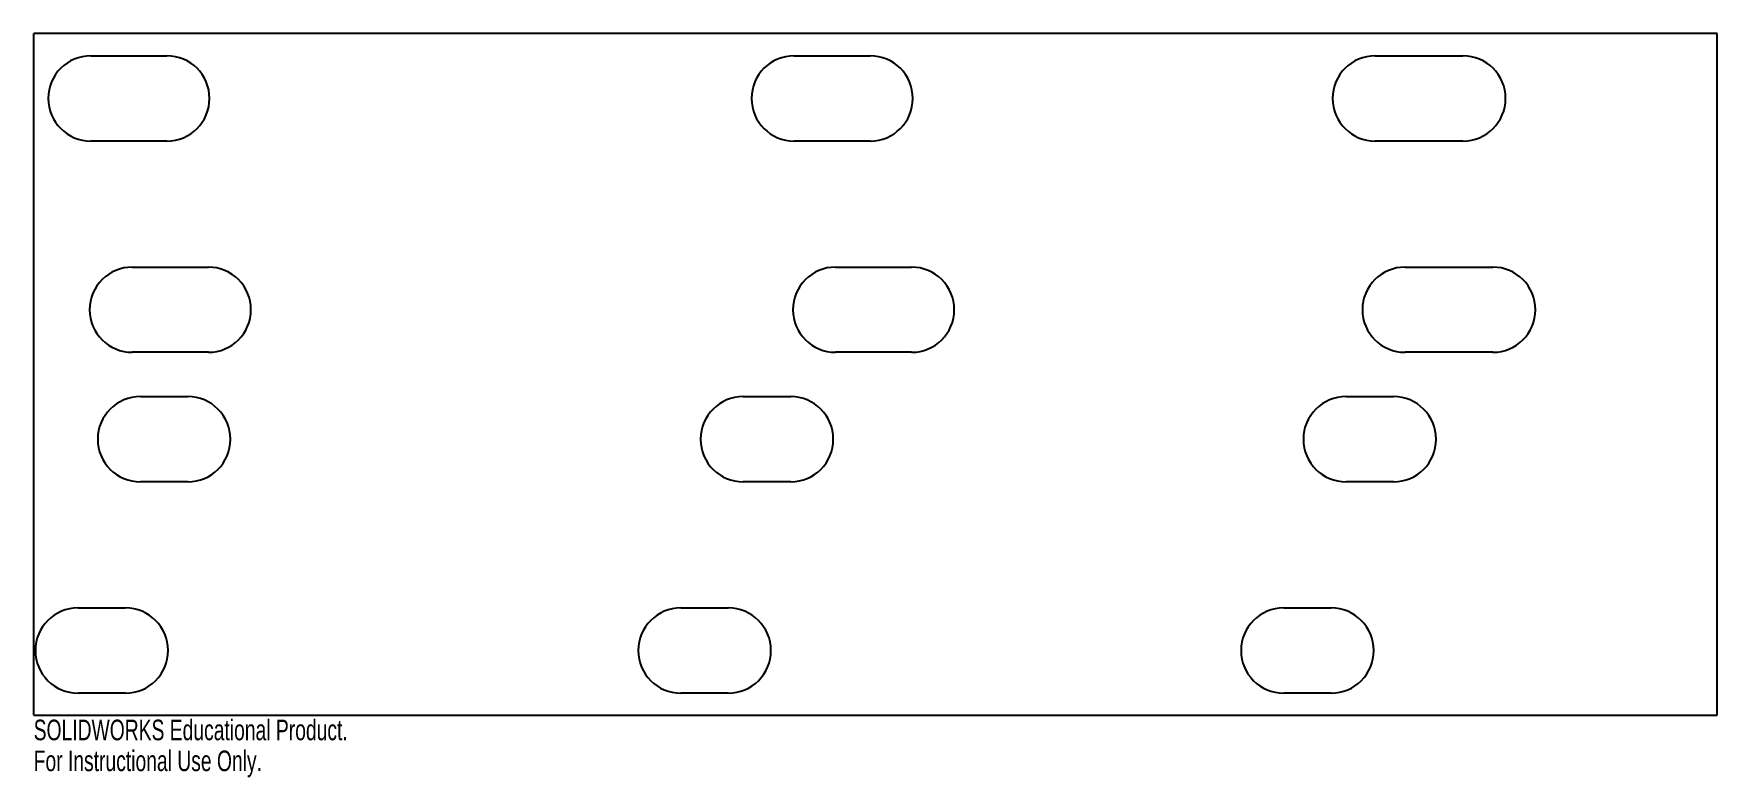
# Model space of a CAD drawing. Header units: millimetres. Extents: x 0 to 395, y -95 to 80.
import ezdxf

# ---------------------------------------------------------------- set-up
doc = ezdxf.new("R2010")
doc.units = ezdxf.units.MM
doc.styles.add('SLDTEXTSTYLE0', font='TXT', dxfattribs={"width": 0.7})

msp = doc.modelspace()

# ---------------------------------------------------------------- linework, layer by layer
at = {"color": 7, "linetype": 'Continuous', "lineweight": 25}
for p, q in [((0, -80), (0, 80)), ((395, 80), (0, 80)), ((395, -80), (395, 80)), ((13.41, 74.8), (31.26, 74.8)), ((178.41, 74.8), (196.26, 74.8)), ((314.73, 74.8), (335.33, 74.8)), ((31.26, 54.8), (13.41, 54.8)), ((196.26, 54.8), (178.41, 54.8)), ((335.33, 54.8), (314.73, 54.8)), ((23.13, 25.2), (40.98, 25.2)), ((188.13, 25.2), (205.98, 25.2)), ((321.73, 25.2), (342.33, 25.2)), ((40.98, 5.2), (23.13, 5.2)), ((205.98, 5.2), (188.13, 5.2)), ((342.33, 5.2), (321.73, 5.2)), ((25.03, -5.2), (36.17, -5.2)), ((166.46, -5.2), (177.6, -5.2)), ((307.89, -5.2), (319.03, -5.2)), ((36.17, -25.2), (25.03, -25.2)), ((177.6, -25.2), (166.46, -25.2)), ((319.03, -25.2), (307.89, -25.2)), ((10.4, -54.8), (21.54, -54.8)), ((151.83, -54.8), (162.97, -54.8)), ((293.26, -54.8), (304.4, -54.8)), ((21.54, -74.8), (10.4, -74.8)), ((162.97, -74.8), (151.83, -74.8)), ((304.4, -74.8), (293.26, -74.8)), ((0, -80), (395, -80))]:
    msp.add_line(p, q, dxfattribs=at)
for centre, start, end in [((13.41, 64.8), 90, 270), ((31.26, 64.8), 270, 90), ((178.41, 64.8), 90, 270), ((196.26, 64.8), 270, 90), ((314.73, 64.8), 90, 270), ((335.33, 64.8), 270, 90), ((23.13, 15.2), 90, 270), ((40.98, 15.2), 270, 90), ((188.13, 15.2), 90, 270), ((205.98, 15.2), 270, 90), ((321.73, 15.2), 90, 270), ((342.33, 15.2), 270, 90), ((25.03, -15.2), 90, 270), ((36.17, -15.2), 270, 90), ((166.46, -15.2), 90, 270), ((177.6, -15.2), 270, 90), ((307.89, -15.2), 90, 270), ((319.03, -15.2), 270, 90), ((10.4, -64.8), 90, 270), ((21.54, -64.8), 270, 90), ((151.83, -64.8), 90, 270), ((162.97, -64.8), 270, 90), ((293.26, -64.8), 90, 270), ((304.4, -64.8), 270, 90)]:
    msp.add_arc(centre, 10, start, end, dxfattribs=at)

# ---------------------------------------------------------------- texts
at = {"color": 7, "linetype": 'Continuous', "char_height": 4.8336, "attachment_point": 1, "style": 'SLDTEXTSTYLE0'}
for s, insert in [('SOLIDWORKS Educational Product.', (0, -81.02)), ('For Instructional Use Only.', (0, -88.27))]:
    msp.add_mtext(s, dxfattribs=dict(at, insert=insert))

doc.saveas('drawing.dxf')
